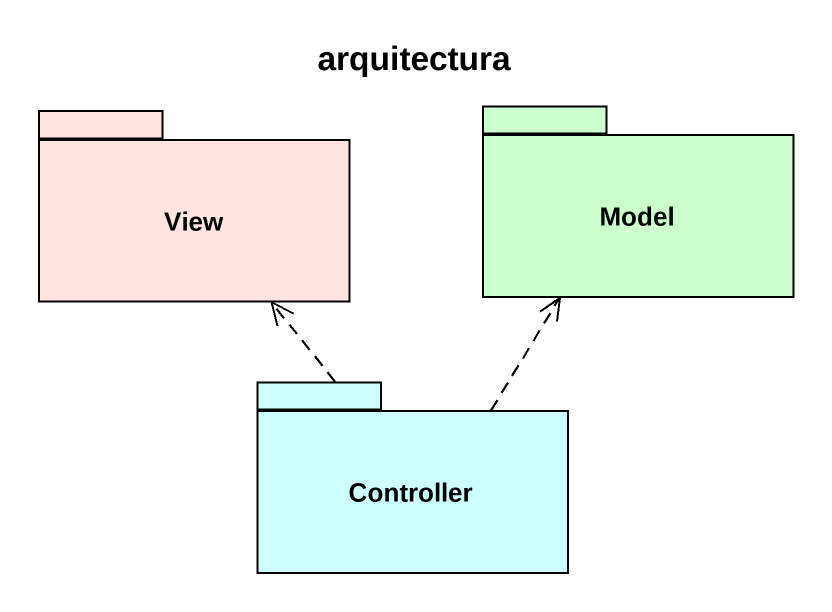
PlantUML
@startuml
title arquitectura
package View #FFE4E1 {
}
package Model #CCFFCC {
}
package Controller #CCFFFF {
}
Controller .up.> View
Controller .up.> Model
@enduml
